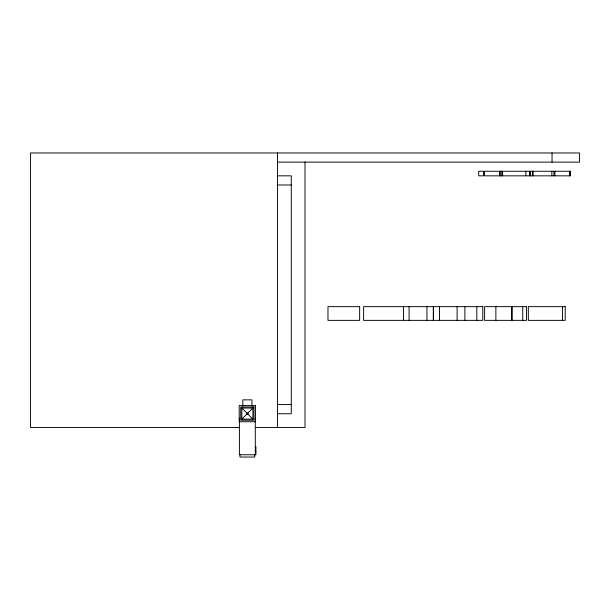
<?xml version="1.0" encoding="UTF-8"?>
<svg xmlns="http://www.w3.org/2000/svg" width="610" height="610" viewBox="0 0 610 610"><rect width="100%" height="100%" fill="white"/><g stroke="black" fill="none" stroke-linecap="round" stroke-linejoin="round"><path stroke-width="0.91" d="M241.827 419.123L246.76 414.19L247.973 414.19L252.906 419.123L252.906 408.044L241.827 408.044L241.827 419.123L252.906 419.123M247.973 414.19L247.973 412.97L252.906 408.044M277.55 162.107L579.5 162.107L579.5 152.957L30.5 152.957L30.5 427.457L239.539 427.457M277.55 175.832L291.275 175.832L291.275 413.733L277.55 413.733M277.55 184.982L291.275 184.982M277.55 404.582L291.275 404.582M241.827 408.044L246.76 412.97L247.973 412.97M255.262 418.155L255.331 454.755M255.697 427.457L305 427.457L305 162.107M255.331 446.749L255.903 446.749L255.903 454.755L239.41 454.755L239.41 418.155M255.331 451.324L255.903 451.324M570.114 171.257L570.114 175.832M569.679 171.257L569.679 175.832M562.489 306.639L562.489 320.364M554.871 171.257L554.871 175.832M553.933 171.257L553.933 175.832M552.05 152.957L552.05 162.107M551.829 171.257L551.829 175.832M532.957 171.257L532.957 175.832M532.667 171.257L532.667 175.832M530.563 171.257L530.563 175.832M529.953 171.257L529.953 175.832M529.549 171.257L529.549 175.832M525.835 171.257L525.835 175.832M522.747 306.639L522.747 320.364M511.866 306.639L511.866 320.364M502.617 171.257L502.617 175.832M501.816 171.257L501.816 175.832M500.291 171.257L500.291 175.832M499.567 171.257L499.567 175.832M495.877 306.639L495.877 320.364M476.822 306.639L476.822 320.364M464.896 306.639L464.896 320.364M457.103 306.639L457.103 320.364M439.513 306.639L439.513 320.364M433.466 306.639L433.466 320.364M433.298 306.639L433.298 320.364M426.947 306.639L426.947 320.364M409.081 306.639L409.081 320.364M403.477 306.639L403.477 320.364M277.55 152.957L277.55 427.457M254.774 454.755L254.774 457.042L239.959 457.042L239.959 454.755M251.945 406.26L251.945 399.855L242.795 399.855L242.795 406.26M246.76 412.97L246.76 414.19M483.547 171.257L478.713 171.257L478.713 175.832L483.547 175.832L483.547 171.257M570.335 171.257L484.569 171.257L484.569 175.832L570.335 175.832L570.335 171.257M359.648 306.639L327.974 306.639L327.974 320.364L359.648 320.364L359.648 306.639M482.762 306.639L363.598 306.639L363.598 320.364L482.762 320.364L482.762 306.639M526.506 306.639L484.607 306.639L484.607 320.364L526.506 320.364L526.506 306.639M565.218 306.639L528.329 306.639L528.329 320.364L565.218 320.364L565.218 306.639M255.521 405.429L239.212 405.429L239.212 421.739L255.521 421.739L255.521 405.429M253.996 406.954L240.737 406.954L240.737 420.214L253.996 420.214L253.996 406.954M511.759 320.364L511.759 306.639L511.699 320.364"/></g></svg>
